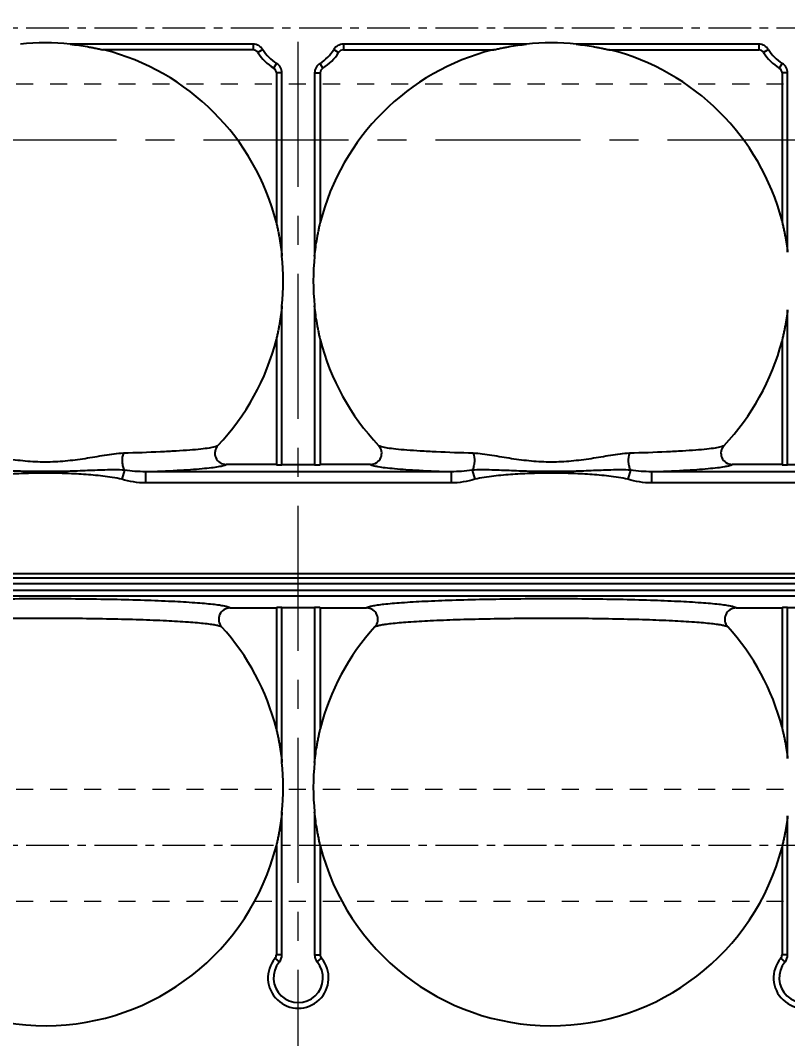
# Model space of a CAD drawing. Header units: millimetres. Extents: x -840 to 1682, y -9216 to -2117.
# Drawn here: x 468 to 536.6, y -6698.7 to -6607.7 of the extents above; entities that cross this region are included whole.
import ezdxf

# ---------------------------------------------------------------- set-up
doc = ezdxf.new("R2010")
doc.units = ezdxf.units.MM
doc.header["$LTSCALE"] = 16.335
doc.header["$PDMODE"] = 3
doc.header["$PDSIZE"] = 8
doc.linetypes.add('CENTER', pattern=[0.6, 0.375, -0.075, 0.075, -0.075])
doc.linetypes.add('HIDDEN', pattern=[0.2, 0.1, -0.1])
doc.layers.get('0').update_dxf_attribs({"linetype": 'CONTINUOUS'})
doc.layers.get('Defpoints').update_dxf_attribs({"linetype": 'CONTINUOUS'})
doc.layers.add('center', color=1, linetype='CENTER', lineweight=9)
doc.layers.add('cool', color=153, linetype='HIDDEN', lineweight=9)
doc.layers.add('DEFAULT_2', color=8, linetype='HIDDEN')
doc.styles.get("Standard").update_dxf_attribs({"font": 'txt', "width": 0.85})
doc.dimstyles.new('mold', dxfattribs={"dimtxt": 10, "dimasz": 5, "dimexe": 0, "dimexo": 0, "dimgap": 0, "dimtad": 1, "dimzin": 1, "dimdsep": 46, "dimtxsty": 'Standard', "dimcen": 0, "dimclrd": 4, "dimclre": 4, "dimclrt": 6, "dimazin": 0, "dimtfac": 1, "dimtofl": 0, "dimtmove": 0, "dimatfit": 3, "dimfxl": 0, "dimarcsym": 0})

# ---------------------------------------------------------------- blocks, each defined once
blk = doc.blocks.new('7')
at = {"layer": 'cool', "ltscale": 0.932966}
for p, q in [((-1665.252, -2312.724), (-1303.907, -2312.724)), ((-1665.252, -2322.724), (-1303.907, -2322.724))]:
    blk.add_line(p, q, dxfattribs=at)
at = {"layer": 'cool', "color": 1, "linetype": 'CENTER', "ltscale": 0.621977}
blk.add_line((-1679.58, -2317.724), (-1289.58, -2317.724), dxfattribs=at)
blk = doc.blocks.new('*D692')
at = {"color": 4, "lineweight": -2}
blk.add_line((683.042, -6608.357), (715.893, -6608.357), dxfattribs=at)
at = {"layer": 'Defpoints', "color": 0}
for p in [(683.042, -6608.357), (694.36, -6608.357), (492.865, -6618.358)]:
    blk.add_point(p, dxfattribs=at)
at = {"color": 6, "insert": (705.126, -6604.357), "char_height": 8, "attachment_point": 5}
blk.add_mtext('10.00', dxfattribs=at)
blk = doc.blocks.new('*D701')
at = {"color": 4, "lineweight": -2}
blk.add_line((685.077, -6618.358), (711.36, -6618.358), dxfattribs=at)
at = {"layer": 'Defpoints', "color": 0}
for p in [(492.865, -6618.358), (685.077, -6618.358), (694.36, -6618.358)]:
    blk.add_point(p, dxfattribs=at)
at = {"color": 6, "insert": (702.86, -6614.358), "char_height": 8, "attachment_point": 5}
blk.add_mtext('0.00', dxfattribs=at)
blk = doc.blocks.new('*D702')
at = {"color": 4, "lineweight": -2}
blk.add_line((679.149, -6553.357), (719.293, -6553.357), dxfattribs=at)
at = {"layer": 'Defpoints', "color": 0}
for p in [(679.149, -6553.357), (694.36, -6553.357), (492.865, -6618.358)]:
    blk.add_point(p, dxfattribs=at)
at = {"color": 6, "insert": (706.826, -6549.357), "char_height": 8, "attachment_point": 5}
blk.add_mtext('65.00', dxfattribs=at)
blk = doc.blocks.new('*D703')
at = {"color": 4, "lineweight": -2}
blk.add_line((651.665, -6473.357), (723.826, -6473.357), dxfattribs=at)
at = {"layer": 'Defpoints', "color": 0}
for p in [(651.665, -6473.357), (694.36, -6473.357), (492.865, -6618.358)]:
    blk.add_point(p, dxfattribs=at)
at = {"color": 6, "insert": (709.093, -6469.357), "char_height": 8, "attachment_point": 5}
blk.add_mtext('145.00', dxfattribs=at)
blk = doc.blocks.new('*D704')
at = {"color": 4, "lineweight": -2}
blk.add_line((683.042, -6681.357), (719.293, -6681.357), dxfattribs=at)
at = {"layer": 'Defpoints', "color": 0}
for p in [(492.865, -6618.358), (683.042, -6681.357), (694.36, -6681.357)]:
    blk.add_point(p, dxfattribs=at)
at = {"color": 6, "insert": (706.826, -6677.357), "char_height": 8, "attachment_point": 5}
blk.add_mtext('63.00', dxfattribs=at)
blk = doc.blocks.new('*D705')
at = {"color": 4, "lineweight": -2}
blk.add_line((683.042, -6733.357), (721.56, -6733.357), dxfattribs=at)
at = {"layer": 'Defpoints', "color": 0}
for p in [(492.865, -6618.358), (683.042, -6733.357), (694.36, -6733.357)]:
    blk.add_point(p, dxfattribs=at)
at = {"color": 6, "insert": (707.96, -6729.357), "char_height": 8, "attachment_point": 5}
blk.add_mtext('115.00', dxfattribs=at)
blk = doc.blocks.new('*D706')
at = {"color": 4, "lineweight": -2}
blk.add_line((651.665, -6763.357), (723.826, -6763.357), dxfattribs=at)
at = {"layer": 'Defpoints', "color": 0}
for p in [(492.865, -6618.358), (651.665, -6763.357), (694.36, -6763.357)]:
    blk.add_point(p, dxfattribs=at)
at = {"color": 6, "insert": (709.093, -6759.357), "char_height": 8, "attachment_point": 5}
blk.add_mtext('145.00', dxfattribs=at)
blk = doc.blocks.new('*D681')
at = {"color": 4, "lineweight": -2}
blk.add_line((492.865, -6777.649), (492.865, -6809.547), dxfattribs=at)
at = {"layer": 'Defpoints', "color": 0}
for p in [(492.865, -6618.358), (492.865, -6777.649), (492.865, -6792.547)]:
    blk.add_point(p, dxfattribs=at)
at = {"color": 6, "insert": (488.865, -6801.047), "char_height": 8, "attachment_point": 5, "rotation": 90}
blk.add_mtext('0.00', dxfattribs=at)
blk = doc.blocks.new('*D699')
at = {"color": 4, "lineweight": -2}
blk.add_line((642.865, -6764.729), (642.865, -6820.88), dxfattribs=at)
at = {"layer": 'Defpoints', "color": 0}
for p in [(492.865, -6618.358), (642.865, -6764.729), (642.865, -6792.547)]:
    blk.add_point(p, dxfattribs=at)
at = {"color": 6, "insert": (638.865, -6806.713), "char_height": 8, "attachment_point": 5, "rotation": 90}
blk.add_mtext('150.00', dxfattribs=at)
blk = doc.blocks.new('*D683')
at = {"color": 4, "lineweight": -2}
blk.add_line((302.687, -6608.357), (269.836, -6608.357), dxfattribs=at)
at = {"layer": 'Defpoints', "color": 0}
for p in [(291.369, -6608.357), (302.687, -6608.357), (492.865, -6618.358)]:
    blk.add_point(p, dxfattribs=at)
at = {"color": 6, "insert": (280.603, -6604.357), "char_height": 8, "attachment_point": 5}
blk.add_mtext('10.00', dxfattribs=at)
blk = doc.blocks.new('*D684')
at = {"color": 4, "lineweight": -2}
blk.add_line((300.652, -6618.358), (274.369, -6618.358), dxfattribs=at)
at = {"layer": 'Defpoints', "color": 0}
for p in [(291.369, -6618.358), (300.652, -6618.358), (492.865, -6618.358)]:
    blk.add_point(p, dxfattribs=at)
at = {"color": 6, "insert": (282.869, -6614.358), "char_height": 8, "attachment_point": 5}
blk.add_mtext('0.00', dxfattribs=at)
blk = doc.blocks.new('*D685')
at = {"color": 4, "lineweight": -2}
blk.add_line((306.58, -6553.357), (266.436, -6553.357), dxfattribs=at)
at = {"layer": 'Defpoints', "color": 0}
for p in [(291.369, -6553.357), (306.58, -6553.357), (492.865, -6618.358)]:
    blk.add_point(p, dxfattribs=at)
at = {"color": 6, "insert": (278.903, -6549.357), "char_height": 8, "attachment_point": 5}
blk.add_mtext('65.00', dxfattribs=at)
blk = doc.blocks.new('*D686')
at = {"color": 4, "lineweight": -2}
blk.add_line((334.065, -6473.357), (261.903, -6473.357), dxfattribs=at)
at = {"layer": 'Defpoints', "color": 0}
for p in [(291.369, -6473.357), (334.065, -6473.357), (492.865, -6618.358)]:
    blk.add_point(p, dxfattribs=at)
at = {"color": 6, "insert": (276.636, -6469.357), "char_height": 8, "attachment_point": 5}
blk.add_mtext('145.00', dxfattribs=at)
blk = doc.blocks.new('*D687')
at = {"color": 4, "lineweight": -2}
blk.add_line((302.687, -6681.357), (266.436, -6681.357), dxfattribs=at)
at = {"layer": 'Defpoints', "color": 0}
for p in [(492.865, -6618.358), (291.369, -6681.357), (302.687, -6681.357)]:
    blk.add_point(p, dxfattribs=at)
at = {"color": 6, "insert": (278.903, -6677.357), "char_height": 8, "attachment_point": 5}
blk.add_mtext('63.00', dxfattribs=at)
blk = doc.blocks.new('*D688')
at = {"color": 4, "lineweight": -2}
blk.add_line((302.687, -6733.357), (264.169, -6733.357), dxfattribs=at)
at = {"layer": 'Defpoints', "color": 0}
for p in [(492.865, -6618.358), (291.369, -6733.357), (302.687, -6733.357)]:
    blk.add_point(p, dxfattribs=at)
at = {"color": 6, "insert": (277.769, -6729.357), "char_height": 8, "attachment_point": 5}
blk.add_mtext('115.00', dxfattribs=at)
blk = doc.blocks.new('*D689')
at = {"color": 4, "lineweight": -2}
blk.add_line((334.065, -6763.357), (261.903, -6763.357), dxfattribs=at)
at = {"layer": 'Defpoints', "color": 0}
for p in [(492.865, -6618.358), (291.369, -6763.357), (334.065, -6763.357)]:
    blk.add_point(p, dxfattribs=at)
at = {"color": 6, "insert": (276.636, -6759.357), "char_height": 8, "attachment_point": 5}
blk.add_mtext('145.00', dxfattribs=at)
blk = doc.blocks.new('*D690')
at = {"color": 4, "lineweight": -2}
blk.add_line((342.865, -6764.729), (342.865, -6820.88), dxfattribs=at)
at = {"layer": 'Defpoints', "color": 0}
for p in [(492.865, -6618.358), (342.865, -6764.729), (342.865, -6792.547)]:
    blk.add_point(p, dxfattribs=at)
at = {"color": 6, "insert": (338.865, -6806.713), "char_height": 8, "attachment_point": 5, "rotation": 90}
blk.add_mtext('150.00', dxfattribs=at)

msp = doc.modelspace()

# ---------------------------------------------------------------- linework, layer by layer
at = {"color": 7, "linetype": 'Continuous'}
for p, q in [((488.834, -6609.815), (472.476, -6609.815)), ((488.834, -6610.317), (475.484, -6610.317)), ((488.834, -6609.815), (488.834, -6610.317)), ((489.691, -6610.296), (489.262, -6610.558)), ((496.038, -6610.296), (496.467, -6610.558)), ((496.896, -6609.815), (496.896, -6610.317)), ((513.253, -6609.815), (496.896, -6609.815)), ((496.896, -6610.317), (510.246, -6610.317)), ((534.02, -6609.815), (517.701, -6609.815)), ((520.709, -6610.317), (534.02, -6610.317)), ((534.02, -6609.815), (534.02, -6610.317)), ((534.878, -6610.296), (534.449, -6610.558)), ((490.926, -6611.531), (490.664, -6611.96)), ((494.803, -6611.531), (495.065, -6611.96)), ((536.113, -6611.531), (535.851, -6611.96)), ((490.905, -6612.388), (490.905, -6625.738)), ((491.407, -6612.388), (490.905, -6612.388)), ((491.407, -6628.746), (491.407, -6612.388)), ((494.322, -6612.388), (494.322, -6628.746)), ((494.322, -6612.388), (494.824, -6612.388)), ((494.824, -6612.388), (494.824, -6625.738)), ((536.092, -6612.388), (536.092, -6625.589)), ((536.594, -6612.388), (536.092, -6612.388)), ((536.594, -6628.408), (536.594, -6612.388)), ((491.407, -6647.407), (491.407, -6633.194)), ((494.322, -6633.194), (494.322, -6647.407)), ((536.594, -6647.407), (536.594, -6633.532)), ((490.905, -6636.201), (490.905, -6647.354)), ((494.824, -6636.201), (494.824, -6647.354)), ((536.092, -6636.35), (536.092, -6647.354)), ((490.905, -6647.354), (486.412, -6647.354)), ((494.322, -6647.407), (491.407, -6647.407)), ((499.317, -6647.354), (494.824, -6647.354)), ((536.092, -6647.354), (531.637, -6647.354)), ((539.509, -6647.407), (536.594, -6647.407)), ((477.331, -6647.87), (477.086, -6648.688)), ((479.213, -6648.005), (479.213, -6649.009)), ((506.516, -6648.005), (479.213, -6648.005)), ((506.516, -6648.005), (506.516, -6649.009)), ((508.398, -6647.87), (508.643, -6648.688)), ((522.556, -6647.87), (522.311, -6648.688)), ((541.85, -6648.005), (524.438, -6648.005)), ((524.438, -6648.005), (524.438, -6649.009)), ((506.516, -6649.009), (479.213, -6649.009)), ((542.854, -6649.009), (524.438, -6649.009)), ((443.699, -6657.477), (542.03, -6657.477)), ((541.85, -6657.133), (443.879, -6657.133)), ((443.699, -6657.979), (542.03, -6657.979)), ((541.418, -6658.633), (444.312, -6658.633)), ((541.418, -6659.135), (444.312, -6659.135)), ((486.755, -6660.179), (490.905, -6660.179)), ((490.905, -6660.179), (490.905, -6670.963)), ((491.407, -6660.126), (494.322, -6660.126)), ((491.407, -6673.971), (491.407, -6660.126)), ((494.322, -6660.126), (494.322, -6673.971)), ((494.824, -6660.179), (498.974, -6660.179)), ((494.824, -6660.179), (494.824, -6670.963)), ((531.98, -6660.179), (536.092, -6660.179)), ((536.092, -6660.179), (536.092, -6670.814)), ((536.594, -6660.126), (539.509, -6660.126)), ((536.594, -6673.633), (536.594, -6660.126)), ((491.407, -6691.155), (491.407, -6678.419)), ((494.322, -6678.419), (494.322, -6691.155)), ((536.594, -6691.155), (536.594, -6678.757)), ((490.905, -6681.426), (490.905, -6691.155)), ((494.824, -6681.426), (494.824, -6691.155)), ((536.092, -6681.575), (536.092, -6691.155)), ((491.407, -6691.155), (490.905, -6691.155)), ((494.322, -6691.155), (494.824, -6691.155)), ((536.594, -6691.155), (536.092, -6691.155)), ((491.172, -6691.801), (490.787, -6691.478)), ((494.557, -6691.801), (494.942, -6691.478)), ((536.358, -6691.801), (535.974, -6691.478))]:
    msp.add_line(p, q, dxfattribs=at)
for centre, radius, start, end in [((470.252, -6630.97), 21.272, 83.99842, 96.00158), ((470.252, -6630.97), 21.305, 14.21461, 75.78539), ((488.834, -6610.82), 1.005, 31.41792, 90), ((488.834, -6610.82), 0.502, 31.41837, 90), ((492.865, -6608.357), 3.719, 211.41792, 238.58208), ((492.865, -6608.357), 3.719, 301.41792, 328.58208), ((515.477, -6630.97), 21.305, 104.21461, 165.78539), ((496.896, -6610.82), 1.005, 90, 148.58208), ((496.896, -6610.82), 0.502, 90, 148.58163), ((515.477, -6630.97), 21.272, 83.99842, 96.00158), ((515.477, -6630.97), 21.305, 14.62813, 75.78539), ((534.02, -6610.82), 1.005, 31.41792, 90), ((534.02, -6610.82), 0.502, 31.41792, 90), ((538.051, -6608.357), 3.719, 211.41792, 238.58208), ((492.865, -6608.357), 4.221, 211.41787, 238.58208), ((492.865, -6608.357), 4.221, 301.41792, 328.58213), ((538.051, -6608.357), 4.221, 211.41792, 238.58208), ((490.402, -6612.388), 0.502, 0, 58.58208), ((490.402, -6612.388), 1.005, 0, 58.58208), ((495.327, -6612.388), 1.005, 121.41792, 180), ((495.327, -6612.388), 0.502, 121.41792, 180), ((535.589, -6612.388), 0.502, 0, 58.58208), ((535.589, -6612.388), 1.005, 0, 58.58208), ((470.252, -6630.97), 21.272, 353.99842, 6.00158), ((515.477, -6630.97), 21.272, 173.99842, 186.00158), ((470.252, -6630.97), 21.305, 316.42414, 345.78539), ((515.477, -6630.97), 21.305, 194.21461, 223.57586), ((515.477, -6630.97), 21.305, 316.42414, 345.37187), ((470.252, -6676.195), 21.305, 14.21461, 42.28266), ((515.477, -6676.195), 21.305, 137.71734, 165.78539), ((515.477, -6676.195), 21.305, 14.62813, 42.28266), ((470.252, -6676.195), 21.272, 353.99842, 6.00158), ((515.477, -6676.195), 21.272, 173.99842, 186.00158), ((470.252, -6676.195), 21.305, 194.62813, 345.78539), ((515.477, -6676.195), 21.305, 194.21461, 345.37187), ((490.402, -6691.155), 0.502, 319.96263, 0), ((490.402, -6691.155), 1.005, 319.96263, 0), ((495.327, -6691.155), 1.005, 180, 220.03737), ((495.327, -6691.155), 0.502, 180, 220.03737), ((535.589, -6691.155), 0.502, 319.96263, 0), ((535.589, -6691.155), 1.005, 319.96263, 0), ((492.865, -6693.223), 2.713, 139.96263, 40.03737), ((492.865, -6693.223), 2.211, 139.96263, 40.03737), ((538.051, -6693.223), 2.713, 139.96263, 40.03737), ((538.051, -6693.223), 2.211, 139.96263, 40.03737)]:
    msp.add_arc(centre, radius, start, end, dxfattribs=at)
for centre, start_param, end_param in [((491.407, -6647.381), -3.141593, -1.570796), ((494.322, -6647.381), -1.570796, 0), ((536.594, -6647.381), 3.141593, 4.712389), ((491.407, -6660.153), 1.570796, 3.141593), ((494.322, -6660.153), 0, 1.570796), ((536.594, -6660.153), 1.570796, 3.141593)]:
    msp.add_ellipse(centre, major_axis=(0.502, 0), ratio=0.052408, start_param=start_param, end_param=end_param, dxfattribs=at)
for points, knots in [([(472.476, -6609.815), (472.736, -6609.842), (473.253, -6609.906), (473.896, -6610.008), (474.406, -6610.102), (474.722, -6610.165), (474.97, -6610.217), (475.15, -6610.255), (475.291, -6610.288), (475.387, -6610.306), (475.425, -6610.317), (475.44, -6610.317)], [0, 0, 0, 0, 0.26017, 0.519985, 0.649355, 0.777626, 0.840821, 0.902568, 0.960587, 0.98538, 1, 1, 1, 1]), ([(510.289, -6610.317), (510.304, -6610.317), (510.342, -6610.306), (510.438, -6610.288), (510.579, -6610.255), (510.759, -6610.217), (511.007, -6610.165), (511.323, -6610.102), (511.833, -6610.008), (512.476, -6609.906), (512.994, -6609.842), (513.253, -6609.815)], [0, 0, 0, 0, 0.014617, 0.039407, 0.097416, 0.159163, 0.222358, 0.350631, 0.480004, 0.739825, 1, 1, 1, 1]), ([(517.701, -6609.815), (517.961, -6609.842), (518.478, -6609.906), (519.121, -6610.008), (519.631, -6610.102), (519.947, -6610.165), (520.195, -6610.217), (520.375, -6610.255), (520.516, -6610.288), (520.612, -6610.306), (520.65, -6610.317), (520.665, -6610.317)], [0, 0, 0, 0, 0.26017, 0.519985, 0.649355, 0.777626, 0.840821, 0.902568, 0.960587, 0.98538, 1, 1, 1, 1]), ([(490.905, -6625.782), (490.905, -6625.797), (490.916, -6625.835), (490.934, -6625.931), (490.967, -6626.072), (491.005, -6626.252), (491.057, -6626.5), (491.12, -6626.815), (491.214, -6627.326), (491.316, -6627.969), (491.38, -6628.486), (491.407, -6628.746)], [0, 0, 0, 0, 0.014609, 0.039395, 0.097401, 0.159148, 0.222344, 0.35062, 0.479995, 0.73982, 1, 1, 1, 1]), ([(494.322, -6628.746), (494.349, -6628.486), (494.413, -6627.969), (494.515, -6627.326), (494.609, -6626.815), (494.672, -6626.5), (494.724, -6626.252), (494.763, -6626.072), (494.795, -6625.931), (494.813, -6625.835), (494.824, -6625.797), (494.824, -6625.782)], [0, 0, 0, 0, 0.260168, 0.519981, 0.64935, 0.777621, 0.840816, 0.902562, 0.960581, 0.985376, 1, 1, 1, 1]), ([(536.092, -6625.632), (536.092, -6625.668), (536.121, -6625.755), (536.148, -6625.899), (536.188, -6626.066), (536.238, -6626.299), (536.3, -6626.594), (536.394, -6627.073), (536.497, -6627.678), (536.564, -6628.164), (536.594, -6628.408)], [0, 0, 0, 0, 0.038112, 0.095523, 0.157051, 0.2202, 0.348619, 0.478296, 0.738926, 1, 1, 1, 1]), ([(491.407, -6633.194), (491.38, -6633.453), (491.316, -6633.971), (491.214, -6634.614), (491.12, -6635.124), (491.057, -6635.44), (491.005, -6635.688), (490.967, -6635.867), (490.934, -6636.009), (490.916, -6636.105), (490.905, -6636.143), (490.905, -6636.158)], [0, 0, 0, 0, 0.26017, 0.519985, 0.649355, 0.777626, 0.840822, 0.902568, 0.960587, 0.985381, 1, 1, 1, 1]), ([(494.824, -6636.158), (494.824, -6636.143), (494.813, -6636.105), (494.795, -6636.009), (494.763, -6635.868), (494.724, -6635.688), (494.672, -6635.44), (494.609, -6635.124), (494.515, -6634.614), (494.413, -6633.971), (494.349, -6633.453), (494.322, -6633.194)], [0, 0, 0, 0, 0.014609, 0.039395, 0.097401, 0.159148, 0.222344, 0.35062, 0.479995, 0.73982, 1, 1, 1, 1]), ([(536.594, -6633.532), (536.564, -6633.776), (536.497, -6634.262), (536.394, -6634.866), (536.3, -6635.345), (536.238, -6635.641), (536.188, -6635.874), (536.148, -6636.041), (536.121, -6636.185), (536.092, -6636.272), (536.092, -6636.308)], [0, 0, 0, 0, 0.261084, 0.521723, 0.651404, 0.779828, 0.842977, 0.904507, 0.96192, 1, 1, 1, 1]), ([(477.248, -6646.327), (478.35, -6646.298), (479.921, -6646.244), (481.894, -6646.141), (483.097, -6646.06), (484.085, -6645.972), (484.84, -6645.879), (485.319, -6645.796), (485.573, -6645.718), (485.659, -6645.679), (485.687, -6645.656)], [0, 0, 0, 0, 0.389636, 0.555556, 0.698403, 0.815818, 0.905895, 0.967332, 0.987174, 1, 1, 1, 1]), ([(485.687, -6645.656), (485.554, -6645.795), (485.366, -6646.161), (485.435, -6646.767), (485.825, -6647.238), (486.219, -6647.354), (486.412, -6647.354)], [0, 0, 0, 0, 0.250085, 0.500017, 0.749942, 1, 1, 1, 1]), ([(499.317, -6647.354), (499.51, -6647.354), (499.904, -6647.238), (500.294, -6646.767), (500.363, -6646.161), (500.175, -6645.795), (500.042, -6645.656)], [0, 0, 0, 0, 0.250058, 0.499983, 0.749915, 1, 1, 1, 1]), ([(500.042, -6645.656), (500.07, -6645.679), (500.156, -6645.718), (500.41, -6645.796), (500.889, -6645.879), (501.644, -6645.972), (502.631, -6646.06), (503.834, -6646.141), (505.808, -6646.244), (507.379, -6646.298), (508.482, -6646.327)], [0, 0, 0, 0, 0.012824, 0.032661, 0.094083, 0.184144, 0.301543, 0.444385, 0.61031, 1, 1, 1, 1]), ([(522.473, -6646.327), (523.575, -6646.298), (525.146, -6646.244), (527.119, -6646.141), (528.322, -6646.06), (529.31, -6645.972), (530.065, -6645.879), (530.544, -6645.796), (530.798, -6645.718), (530.884, -6645.679), (530.912, -6645.656)], [0, 0, 0, 0, 0.389636, 0.555556, 0.698403, 0.815817, 0.905895, 0.967331, 0.987174, 1, 1, 1, 1]), ([(530.912, -6645.656), (530.779, -6645.795), (530.591, -6646.161), (530.66, -6646.767), (531.05, -6647.238), (531.444, -6647.354), (531.637, -6647.354)], [0, 0, 0, 0, 0.250085, 0.500017, 0.749942, 1, 1, 1, 1]), ([(463.257, -6646.327), (463.534, -6646.334), (464.098, -6646.398), (465.241, -6646.576), (466.695, -6646.827), (468.464, -6647.057), (470.252, -6647.146), (472.04, -6647.057), (473.809, -6646.827), (475.263, -6646.576), (476.406, -6646.398), (476.97, -6646.334), (477.248, -6646.327)], [0, 0, 0, 0, 0.059055, 0.120612, 0.24633, 0.373088, 0.499998, 0.62691, 0.753669, 0.879387, 0.940945, 1, 1, 1, 1]), ([(477.248, -6646.327), (477.137, -6646.572), (477.096, -6647.002), (477.172, -6647.524), (477.267, -6647.771), (477.331, -6647.87)], [0, 0, 0, 0, 0.509084, 0.776696, 1, 1, 1, 1]), ([(508.482, -6646.327), (508.592, -6646.572), (508.633, -6647.002), (508.557, -6647.524), (508.462, -6647.771), (508.398, -6647.87)], [0, 0, 0, 0, 0.509084, 0.776696, 1, 1, 1, 1]), ([(508.482, -6646.327), (508.759, -6646.334), (509.323, -6646.398), (510.466, -6646.576), (511.92, -6646.827), (513.689, -6647.057), (515.477, -6647.146), (517.265, -6647.057), (519.034, -6646.827), (520.488, -6646.576), (521.631, -6646.398), (522.195, -6646.334), (522.473, -6646.327)], [0, 0, 0, 0, 0.059055, 0.120613, 0.246331, 0.373089, 0.499999, 0.626911, 0.75367, 0.879388, 0.940945, 1, 1, 1, 1]), ([(522.473, -6646.327), (522.362, -6646.572), (522.321, -6647.002), (522.397, -6647.524), (522.492, -6647.771), (522.556, -6647.87)], [0, 0, 0, 0, 0.509084, 0.776696, 1, 1, 1, 1]), ([(479.213, -6648.005), (480.159, -6647.972), (481.502, -6647.916), (483.186, -6647.812), (484.205, -6647.733), (485.039, -6647.648), (485.683, -6647.564), (486.117, -6647.473), (486.348, -6647.406), (486.412, -6647.354)], [0, 0, 0, 0, 0.39158, 0.556603, 0.698159, 0.814428, 0.903971, 0.96583, 1, 1, 1, 1]), ([(499.317, -6647.354), (499.382, -6647.406), (499.612, -6647.473), (500.046, -6647.563), (500.69, -6647.648), (501.524, -6647.733), (502.543, -6647.812), (504.226, -6647.916), (505.57, -6647.972), (506.516, -6648.005)], [0, 0, 0, 0, 0.034164, 0.096012, 0.185534, 0.301791, 0.443342, 0.608374, 1, 1, 1, 1]), ([(524.438, -6648.005), (525.384, -6647.972), (526.727, -6647.916), (528.411, -6647.812), (529.43, -6647.733), (530.264, -6647.648), (530.908, -6647.564), (531.342, -6647.473), (531.573, -6647.406), (531.637, -6647.354)], [0, 0, 0, 0, 0.39158, 0.556602, 0.698159, 0.814427, 0.90397, 0.965829, 1, 1, 1, 1]), ([(477.331, -6647.87), (477.043, -6647.845), (476.459, -6647.836), (475.284, -6647.859), (473.807, -6647.924), (472.031, -6647.987), (470.252, -6648.011), (468.473, -6647.987), (466.697, -6647.924), (465.22, -6647.859), (464.045, -6647.836), (463.461, -6647.845), (463.173, -6647.87)], [0, 0, 0, 0, 0.06126, 0.123562, 0.248864, 0.374414, 0.499999, 0.625585, 0.751135, 0.876437, 0.938739, 1, 1, 1, 1]), ([(477.086, -6648.688), (476.812, -6648.606), (476.245, -6648.512), (475.394, -6648.4), (474.54, -6648.316), (473.398, -6648.227), (471.969, -6648.151), (470.252, -6648.118), (468.535, -6648.15), (466.82, -6648.243), (465.393, -6648.363), (464.259, -6648.512), (463.692, -6648.606), (463.418, -6648.688)], [0, 0, 0, 0, 0.062469, 0.124973, 0.187479, 0.249985, 0.374995, 0.500003, 0.625012, 0.750021, 0.875027, 0.93753, 1, 1, 1, 1]), ([(522.556, -6647.87), (522.268, -6647.845), (521.684, -6647.836), (520.509, -6647.859), (519.032, -6647.924), (517.256, -6647.987), (515.477, -6648.011), (513.698, -6647.987), (511.922, -6647.924), (510.445, -6647.859), (509.27, -6647.836), (508.686, -6647.845), (508.398, -6647.87)], [0, 0, 0, 0, 0.06126, 0.123562, 0.248864, 0.374414, 0.499999, 0.625585, 0.751135, 0.876437, 0.938739, 1, 1, 1, 1]), ([(522.311, -6648.688), (522.037, -6648.606), (521.47, -6648.512), (520.619, -6648.4), (519.765, -6648.316), (518.623, -6648.227), (517.194, -6648.151), (515.477, -6648.118), (513.76, -6648.15), (512.045, -6648.243), (510.618, -6648.363), (509.484, -6648.512), (508.917, -6648.606), (508.643, -6648.688)], [0, 0, 0, 0, 0.062469, 0.124973, 0.187479, 0.249985, 0.374995, 0.500003, 0.625012, 0.750021, 0.875027, 0.93753, 1, 1, 1, 1]), ([(486.755, -6660.179), (486.707, -6660.139), (486.54, -6660.08), (486.225, -6660.004), (485.765, -6659.931), (485.171, -6659.857), (484.443, -6659.787), (483.23, -6659.692), (481.439, -6659.59), (479.008, -6659.493), (476.268, -6659.422), (473.314, -6659.378), (470.252, -6659.363), (467.19, -6659.378), (464.237, -6659.422), (461.496, -6659.493), (459.066, -6659.59), (457.274, -6659.692), (456.061, -6659.787), (455.333, -6659.857), (454.739, -6659.931), (454.279, -6660.004), (453.965, -6660.08), (453.798, -6660.139), (453.749, -6660.179)], [0, 0, 0, 0, 0.005715, 0.015556, 0.029593, 0.047741, 0.069864, 0.095778, 0.158047, 0.232377, 0.316154, 0.406425, 0.500001, 0.593577, 0.683847, 0.767624, 0.841954, 0.904223, 0.930137, 0.952259, 0.970407, 0.984444, 0.994286, 1, 1, 1, 1]), ([(531.98, -6660.179), (531.932, -6660.139), (531.765, -6660.08), (531.45, -6660.004), (530.99, -6659.931), (530.396, -6659.857), (529.668, -6659.787), (528.455, -6659.692), (526.664, -6659.59), (524.233, -6659.493), (521.493, -6659.422), (518.539, -6659.378), (515.477, -6659.363), (512.415, -6659.378), (509.462, -6659.422), (506.721, -6659.493), (504.291, -6659.59), (502.499, -6659.692), (501.286, -6659.787), (500.558, -6659.857), (499.964, -6659.931), (499.504, -6660.004), (499.19, -6660.08), (499.023, -6660.139), (498.974, -6660.179)], [0, 0, 0, 0, 0.005715, 0.015556, 0.029593, 0.047741, 0.069864, 0.095778, 0.158047, 0.232377, 0.316154, 0.406425, 0.500001, 0.593577, 0.683847, 0.767624, 0.841954, 0.904223, 0.930137, 0.952259, 0.970407, 0.984444, 0.994286, 1, 1, 1, 1]), ([(486.755, -6660.179), (486.564, -6660.179), (486.174, -6660.293), (485.784, -6660.755), (485.707, -6661.354), (485.886, -6661.72), (486.014, -6661.861)], [0, 0, 0, 0, 0.250056, 0.499984, 0.749918, 1, 1, 1, 1]), ([(499.715, -6661.861), (499.843, -6661.72), (500.022, -6661.354), (499.945, -6660.755), (499.555, -6660.293), (499.165, -6660.179), (498.974, -6660.179)], [0, 0, 0, 0, 0.250082, 0.500016, 0.749944, 1, 1, 1, 1]), ([(531.98, -6660.179), (531.789, -6660.179), (531.399, -6660.293), (531.009, -6660.755), (530.932, -6661.354), (531.111, -6661.72), (531.239, -6661.861)], [0, 0, 0, 0, 0.250056, 0.499984, 0.749918, 1, 1, 1, 1]), ([(454.49, -6661.861), (454.535, -6661.822), (454.693, -6661.766), (454.99, -6661.694), (455.427, -6661.623), (455.993, -6661.553), (456.687, -6661.485), (457.846, -6661.394), (459.558, -6661.297), (461.881, -6661.204), (464.501, -6661.136), (467.325, -6661.094), (470.252, -6661.08), (473.18, -6661.094), (476.003, -6661.136), (478.623, -6661.204), (480.946, -6661.297), (482.658, -6661.394), (483.817, -6661.485), (484.511, -6661.553), (485.077, -6661.623), (485.514, -6661.694), (485.812, -6661.766), (485.97, -6661.822), (486.014, -6661.861)], [0, 0, 0, 0, 0.00562, 0.015377, 0.029345, 0.047445, 0.069537, 0.095442, 0.157735, 0.232126, 0.315975, 0.40633, 0.5, 0.593671, 0.684025, 0.767874, 0.842265, 0.904558, 0.930463, 0.952555, 0.970655, 0.984623, 0.99438, 1, 1, 1, 1]), ([(499.715, -6661.861), (499.76, -6661.822), (499.918, -6661.766), (500.215, -6661.694), (500.652, -6661.623), (501.218, -6661.553), (501.912, -6661.485), (503.071, -6661.394), (504.783, -6661.297), (507.106, -6661.204), (509.726, -6661.136), (512.55, -6661.094), (515.477, -6661.08), (518.405, -6661.094), (521.228, -6661.136), (523.848, -6661.204), (526.171, -6661.297), (527.883, -6661.394), (529.042, -6661.485), (529.736, -6661.553), (530.302, -6661.623), (530.739, -6661.694), (531.037, -6661.766), (531.195, -6661.822), (531.239, -6661.861)], [0, 0, 0, 0, 0.00562, 0.015377, 0.029345, 0.047445, 0.069537, 0.095442, 0.157735, 0.232126, 0.315975, 0.40633, 0.5, 0.593671, 0.684025, 0.767874, 0.842265, 0.904558, 0.930463, 0.952555, 0.970655, 0.984623, 0.99438, 1, 1, 1, 1]), ([(490.905, -6671.007), (490.905, -6671.022), (490.916, -6671.06), (490.934, -6671.156), (490.967, -6671.297), (491.005, -6671.477), (491.057, -6671.725), (491.12, -6672.04), (491.214, -6672.551), (491.316, -6673.194), (491.38, -6673.711), (491.407, -6673.971)], [0, 0, 0, 0, 0.014609, 0.039395, 0.097401, 0.159148, 0.222344, 0.35062, 0.479995, 0.73982, 1, 1, 1, 1]), ([(494.322, -6673.971), (494.349, -6673.711), (494.413, -6673.194), (494.515, -6672.551), (494.609, -6672.04), (494.672, -6671.725), (494.724, -6671.477), (494.763, -6671.297), (494.795, -6671.156), (494.813, -6671.06), (494.824, -6671.022), (494.824, -6671.007)], [0, 0, 0, 0, 0.260168, 0.519981, 0.64935, 0.777621, 0.840816, 0.902562, 0.960581, 0.985376, 1, 1, 1, 1]), ([(536.092, -6670.857), (536.092, -6670.893), (536.121, -6670.98), (536.148, -6671.124), (536.188, -6671.291), (536.238, -6671.524), (536.3, -6671.819), (536.394, -6672.298), (536.497, -6672.903), (536.564, -6673.389), (536.594, -6673.633)], [0, 0, 0, 0, 0.038112, 0.095523, 0.157051, 0.2202, 0.348619, 0.478296, 0.738926, 1, 1, 1, 1]), ([(491.407, -6678.419), (491.38, -6678.678), (491.316, -6679.196), (491.214, -6679.839), (491.12, -6680.349), (491.057, -6680.665), (491.005, -6680.913), (490.967, -6681.092), (490.934, -6681.234), (490.916, -6681.33), (490.905, -6681.368), (490.905, -6681.383)], [0, 0, 0, 0, 0.26017, 0.519985, 0.649355, 0.777626, 0.840822, 0.902568, 0.960587, 0.985381, 1, 1, 1, 1]), ([(494.824, -6681.383), (494.824, -6681.368), (494.813, -6681.33), (494.795, -6681.234), (494.763, -6681.093), (494.724, -6680.913), (494.672, -6680.665), (494.609, -6680.349), (494.515, -6679.839), (494.413, -6679.196), (494.349, -6678.678), (494.322, -6678.419)], [0, 0, 0, 0, 0.014609, 0.039395, 0.097401, 0.159148, 0.222344, 0.35062, 0.479995, 0.73982, 1, 1, 1, 1]), ([(536.594, -6678.757), (536.564, -6679.001), (536.497, -6679.487), (536.394, -6680.091), (536.3, -6680.57), (536.238, -6680.866), (536.188, -6681.099), (536.148, -6681.266), (536.121, -6681.41), (536.092, -6681.497), (536.092, -6681.533)], [0, 0, 0, 0, 0.261084, 0.521723, 0.651404, 0.779828, 0.842977, 0.904507, 0.96192, 1, 1, 1, 1])]:
    msp.add_open_spline(points, degree=3, knots=knots, dxfattribs=at)
for points in [[(479.213, -6648.005), (478.584, -6648.014), (477.953, -6647.963), (477.331, -6647.87)], [(508.398, -6647.87), (507.776, -6647.963), (507.145, -6648.014), (506.516, -6648.005)], [(524.438, -6648.005), (523.809, -6648.014), (523.178, -6647.963), (522.556, -6647.87)], [(479.213, -6649.009), (478.496, -6649.009), (477.772, -6648.895), (477.086, -6648.688)], [(508.643, -6648.688), (507.957, -6648.895), (507.233, -6649.009), (506.516, -6649.009)], [(524.438, -6649.009), (523.721, -6649.009), (522.997, -6648.895), (522.311, -6648.688)]]:
    msp.add_open_spline(points, degree=3, dxfattribs=at)
at = {"layer": 'center', "color": 1, "linetype": 'CENTER', "ltscale": 2.114728}
for p, q in [((492.865, -6788.358), (492.865, -6448.357)), ((297.865, -6618.358), (687.865, -6618.358))]:
    msp.add_line(p, q, dxfattribs=at)
at = {"layer": 'DEFAULT_2', "color": 8, "linetype": 'HIDDEN'}
for p, q in [((475.484, -6610.317), (475.44, -6610.317)), ((510.289, -6610.317), (510.246, -6610.317)), ((520.709, -6610.317), (520.665, -6610.317)), ((490.905, -6625.738), (490.905, -6625.782)), ((494.824, -6625.738), (494.824, -6625.782)), ((536.092, -6625.589), (536.092, -6625.632)), ((490.905, -6636.201), (490.905, -6636.158)), ((494.824, -6636.158), (494.824, -6636.201)), ((536.092, -6636.35), (536.092, -6636.308)), ((490.905, -6647.381), (490.905, -6647.354)), ((494.824, -6647.381), (494.824, -6647.354)), ((536.092, -6647.381), (536.092, -6647.354)), ((490.905, -6670.963), (490.905, -6671.007)), ((494.824, -6670.963), (494.824, -6671.007)), ((536.092, -6670.814), (536.092, -6670.857)), ((490.905, -6681.426), (490.905, -6681.383)), ((494.824, -6681.383), (494.824, -6681.426)), ((536.092, -6681.575), (536.092, -6681.533))]:
    msp.add_line(p, q, dxfattribs=at)

# ---------------------------------------------------------------- block references
for p in [(1977.444, -4290.633), (1977.444, -4363.633)]:
    msp.add_blockref('7', p)

# ---------------------------------------------------------------- dimensions: what is measured, and where the dimension line sits
for feature_location, offset, dtype, origin, picture, middle in [((334.065, -6473.357), (-42.695, 0), 0, (492.865, -6618.358), '*D686', (276.636, -6469.357)), ((651.665, -6473.357), (42.695, 0), 0, (492.865, -6618.358), '*D703', (709.093, -6469.357)), ((306.58, -6553.357), (-15.211, 0), 0, (492.865, -6618.358), '*D685', (278.903, -6549.357)), ((679.149, -6553.357), (15.211, 0), 0, (492.865, -6618.358), '*D702', (706.826, -6549.357)), ((302.687, -6608.357), (-11.318, 0), 0, (492.865, -6618.358), '*D683', (280.603, -6604.357)), ((683.042, -6608.357), (11.318, 0), 0, (492.865, -6618.358), '*D692', (705.126, -6604.357)), ((300.652094609, -6618.357746022), (-9.282698723, 0), 0, (492.864561226, -6618.357746022), '*D684', (282.869395887, -6614.357746022)), ((685.077027844, -6618.357746022), (9.282698723, 0), 0, (492.864561226, -6618.357746022), '*D701', (702.859726566, -6614.357746022)), ((334.065, -6763.357), (-42.695, 0), 0, (492.865, -6618.358), '*D689', (276.636, -6759.357)), ((302.687, -6733.357), (-11.318, 0), 0, (492.865, -6618.358), '*D688', (277.769, -6729.357)), ((302.687, -6681.357), (-11.318, 0), 0, (492.865, -6618.358), '*D687', (278.903, -6677.357)), ((342.865, -6764.729), (0, -27.817), 1, (492.865, -6618.358), '*D690', (338.865, -6806.713)), ((492.864561226, -6777.64922109), (0, -14.897469819), 1, (492.864561226, -6618.357746022), '*D681', (488.864561226, -6801.046690908)), ((683.042, -6681.357), (11.318, 0), 0, (492.865, -6618.358), '*D704', (706.826, -6677.357)), ((683.042, -6733.357), (11.318, 0), 0, (492.865, -6618.358), '*D705', (707.96, -6729.357)), ((651.665, -6763.357), (42.695, 0), 0, (492.865, -6618.358), '*D706', (709.093, -6759.357)), ((642.865, -6764.729), (0, -27.817), 1, (492.865, -6618.358), '*D699', (638.865, -6806.713))]:
    dim = msp.add_ordinate_dim(feature_location=feature_location, offset=offset, dtype=dtype, origin=origin, dimstyle='mold', override={"dimtxt": 8})
    dim.commit()
    dim.dimension.update_dxf_attribs({"geometry": picture, "text_midpoint": middle})

doc.saveas('drawing.dxf')
